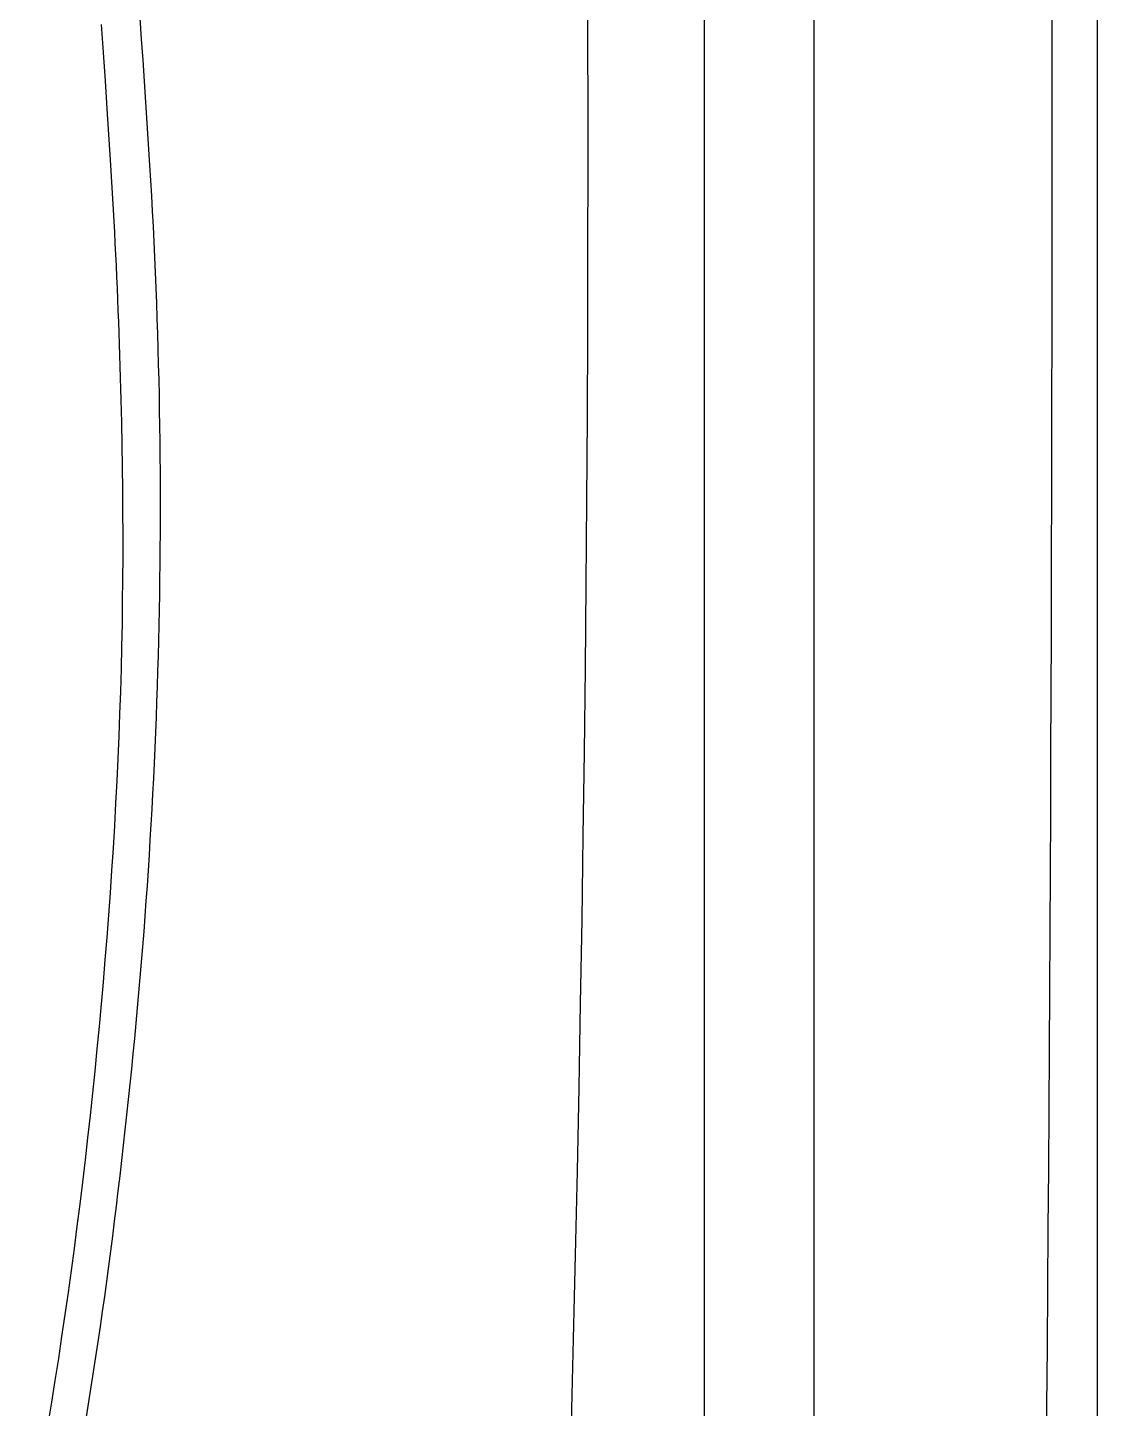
# Model space of a CAD drawing. Extents: x 527 to 614, y 487 to 635.
# Drawn here: x 606.36 to 613.64, y 539.93 to 549.33 of the extents above; entities that cross this region are included whole.
import ezdxf

# ---------------------------------------------------------------- set-up
doc = ezdxf.new("R2010")
doc.units = 0
doc.header["$MEASUREMENT"] = 0
doc.layers.add('1', color=4, linetype='Continuous')

# ---------------------------------------------------------------- blocks, each defined once
blk = doc.blocks.new('VANGUARD')
at = {"layer": '1', "color": 3, "linetype": 'Continuous'}
blk.add_line((84.8094, 11.8704), (84.8094, 74.8671), dxfattribs=at)
at = {"layer": '1', "color": 4}
blk.add_lwpolyline([(86.7371, 74.7371, 0.414214), (74.7371, 86.7371), (12, 86.7371, 0.414214), (0, 74.7371), (0, 12, 0.414214), (12, 0), (74.7371, 0, 0.414214), (86.7371, 12)], format="xyb", close=True, dxfattribs=at)
at = {"layer": '1', "color": 3, "linetype": 'Continuous'}
for points in [[(84.0613, 74.8687), (84.0613, 71.7187), (84.0613, 68.5687), (84.0613, 65.4187), (84.0613, 62.2687), (84.0613, 59.1187), (84.0613, 55.9687), (84.0613, 52.8187), (84.0613, 49.6687), (84.0613, 46.5187), (84.0613, 43.3687), (84.0613, 40.2187), (84.0613, 37.0687), (84.0613, 33.9187), (84.0613, 30.7687), (84.0613, 27.6187), (84.0613, 24.4687), (84.0613, 21.3187), (84.0613, 18.1687), (84.0613, 11.8687)], [(79.9558, 44.3257), (79.9691, 44.1342), (79.9821, 43.9427), (79.9948, 43.7512), (80.0193, 43.3681)], [(80.2877, 43.3681), (80.2788, 43.5111), (80.2696, 43.654), (80.2603, 43.7969), (80.2508, 43.9397), (80.2412, 44.0825), (80.2313, 44.2254), (80.2213, 44.3681)], [(86.4241, 40.1745), (86.4247, 40.3873), (86.4253, 40.6001), (86.4259, 40.8129), (86.4264, 41.0256), (86.4269, 41.2384), (86.4274, 41.4512), (86.4278, 41.664), (86.4281, 41.8767), (86.4284, 42.0895), (86.4287, 42.3023), (86.4289, 42.5151), (86.429, 42.7279), (86.4292, 42.9406), (86.4292, 43.1534), (86.4293, 43.3662), (86.4292, 43.579), (86.4292, 43.7917), (86.4291, 44.0045), (86.4289, 44.2173), (86.4287, 44.4301)], [(79.8553, 34.8471), (79.8721, 34.9491), (79.8885, 35.0514), (79.9045, 35.1532), (79.92, 35.2539), (79.9354, 35.3567), (79.9506, 35.4606), (79.9654, 35.5637), (79.9797, 35.6663), (79.9937, 35.7688), (80.0075, 35.8714), (80.0209, 35.9737), (80.0341, 36.0758), (80.047, 36.1783), (80.0598, 36.2813), (80.0723, 36.3847), (80.0846, 36.4882), (80.0967, 36.5919), (80.1084, 36.6956), (80.12, 36.7994), (80.1313, 36.9033), (80.1423, 37.0072), (80.1531, 37.1111), (80.1637, 37.215), (80.174, 37.319), (80.1841, 37.4229), (80.194, 37.5267), (80.2036, 37.6305), (80.2129, 37.7343), (80.222, 37.8382), (80.2307, 37.9422), (80.2392, 38.0463), (80.2473, 38.1503), (80.2552, 38.2544), (80.2628, 38.3585), (80.2701, 38.4625), (80.2771, 38.5667), (80.2839, 38.6708), (80.2903, 38.775), (80.2965, 38.8792), (80.3023, 38.9834), (80.3079, 39.0876), (80.3132, 39.1919), (80.3182, 39.2962), (80.3229, 39.4004), (80.3274, 39.5048), (80.3315, 39.6091), (80.3354, 39.7134), (80.3389, 39.8178), (80.3422, 39.9222), (80.3452, 40.0266), (80.3479, 40.131), (80.3503, 40.2354), (80.3524, 40.3398), (80.3542, 40.4442), (80.3558, 40.5487), (80.357, 40.6531), (80.358, 40.7576), (80.3587, 40.862), (80.3591, 40.9665), (80.3592, 41.071), (80.359, 41.1754), (80.3585, 41.2799), (80.3577, 41.3844), (80.3566, 41.4889), (80.3553, 41.5933), (80.3536, 41.6978), (80.3517, 41.8023), (80.3495, 41.9067), (80.347, 42.0112), (80.3441, 42.1156), (80.341, 42.2201), (80.3377, 42.3245), (80.334, 42.4289), (80.33, 42.5333), (80.3257, 42.6377), (80.3212, 42.7421), (80.3163, 42.8465), (80.3112, 42.9509), (80.3057, 43.0552), (80.3, 43.1595), (80.2877, 43.3681)], [(80.0193, 43.3681), (80.0239, 43.2921), (80.0285, 43.216), (80.0329, 43.1399), (80.0372, 43.0639), (80.0413, 42.9878), (80.0454, 42.9117), (80.0493, 42.8356), (80.0531, 42.7595), (80.0568, 42.6834), (80.0603, 42.6072), (80.0637, 42.5311), (80.0669, 42.455), (80.0701, 42.3789), (80.0731, 42.3027), (80.0759, 42.2266), (80.0786, 42.1504), (80.0812, 42.0742), (80.0837, 41.9981), (80.086, 41.9219), (80.0881, 41.8457), (80.0901, 41.7696), (80.092, 41.6934), (80.0937, 41.6172), (80.0966, 41.4648)], [(80.0966, 41.4648), (80.099, 41.3122), (80.1008, 41.1595), (80.1019, 41.0068), (80.1023, 40.8542), (80.1021, 40.7015), (80.1013, 40.5489), (80.0997, 40.3963), (80.0975, 40.2436), (80.0946, 40.091), (80.091, 39.9385), (80.0866, 39.7859), (80.0815, 39.6334), (80.0757, 39.4809), (80.0691, 39.3284), (80.0618, 39.176), (80.0539, 39.0237), (80.0454, 38.8713), (80.0362, 38.7191), (80.0265, 38.5669), (80.0161, 38.4147), (80.0052, 38.2626), (79.9937, 38.1107), (79.9816, 37.9587), (79.9688, 37.8069), (79.9555, 37.6552), (79.9417, 37.5035), (79.9272, 37.352), (79.9121, 37.2006), (79.8965, 37.0493), (79.8803, 36.8981), (79.8635, 36.747), (79.8462, 36.596), (79.8283, 36.4452), (79.8098, 36.2945), (79.7907, 36.144), (79.771, 35.9936), (79.7508, 35.8433), (79.73, 35.6932), (79.7086, 35.5433), (79.6866, 35.3935), (79.6641, 35.2439), (79.6409, 35.0945), (79.6172, 34.9453), (79.5928, 34.7962)], [(86.3899, 34.5137), (86.3934, 34.918), (86.3967, 35.3224), (86.3999, 35.7267), (86.4029, 36.131), (86.4058, 36.5353), (86.4085, 36.9397), (86.411, 37.344), (86.4134, 37.7484), (86.4155, 38.1527), (86.4176, 38.5571), (86.4194, 38.9614), (86.4212, 39.3658), (86.4241, 40.1745)]]:
    blk.add_lwpolyline(points, dxfattribs=at)
at = {"layer": '1', "color": 2}
for points in [[(83.034, 55.6613), (83.0567, 55.047), (83.0783, 54.4326), (83.0988, 53.8182), (83.118, 53.2037), (83.1361, 52.5892), (83.153, 51.9746), (83.1688, 51.36), (83.1834, 50.7454), (83.1968, 50.1308), (83.2091, 49.5161), (83.2202, 48.9013), (83.2301, 48.2866), (83.2389, 47.6718), (83.2465, 47.0571), (83.2529, 46.4423), (83.2581, 45.8275), (83.2622, 45.2126), (83.2651, 44.5978), (83.2675, 43.3681)], [(83.2675, 43.3681), (83.267, 42.7973), (83.2655, 42.2264), (83.2629, 41.6555), (83.2594, 41.0846), (83.2549, 40.5137), (83.2494, 39.9429), (83.2428, 39.372), (83.2353, 38.8012), (83.2267, 38.2304), (83.2171, 37.6596), (83.2066, 37.0888), (83.195, 36.5181), (83.1824, 35.9474), (83.1688, 35.3767), (83.1542, 34.806), (83.1386, 34.2354), (83.122, 33.6648), (83.1044, 33.0942), (83.0661, 31.9532)]]:
    blk.add_lwpolyline(points, dxfattribs=at)

msp = doc.modelspace()

# ---------------------------------------------------------------- block references
at = {"layer": '1'}
msp.add_blockref('VANGUARD', (526.9005, 505.0267), dxfattribs=at)

doc.saveas('drawing.dxf')
